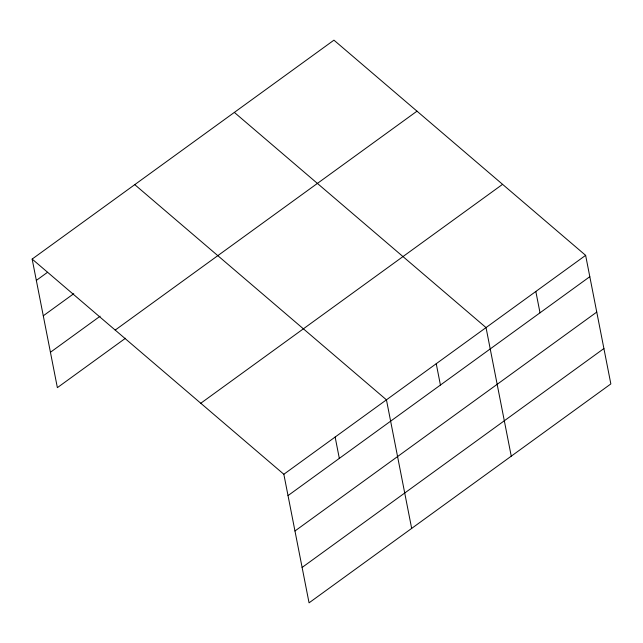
<?xml version="1.0" encoding="UTF-8"?>
<svg xmlns="http://www.w3.org/2000/svg" width="643" height="643" viewBox="0 0 643 643"><rect width="100%" height="100%" fill="white"/><g stroke="black" fill="none" stroke-linecap="round" stroke-linejoin="round"><path stroke-width="0.96" d="M32.15 259.073L333.942 40.163L585.628 255.351L610.85 383.927L309.058 602.837L283.836 474.261L32.15 259.073L57.372 387.649L125.514 338.226M36.338 280.412L47.558 272.278M43.282 315.801L73.744 293.706M50.435 352.268L100.131 316.211M115.201 330.084L416.994 111.175M200.777 403.249L502.569 184.34M283.836 474.261L585.628 255.351M288.016 495.6L589.808 276.691M294.96 530.989L596.752 312.08M302.114 567.447L603.906 348.538M234.349 112.404L486.036 327.592L511.257 456.168M134.757 184.645L386.443 399.833L411.665 528.409M535.828 291.472L540.016 312.811M436.235 363.713L440.423 385.053M335.14 437.047L339.327 458.387"/></g></svg>
